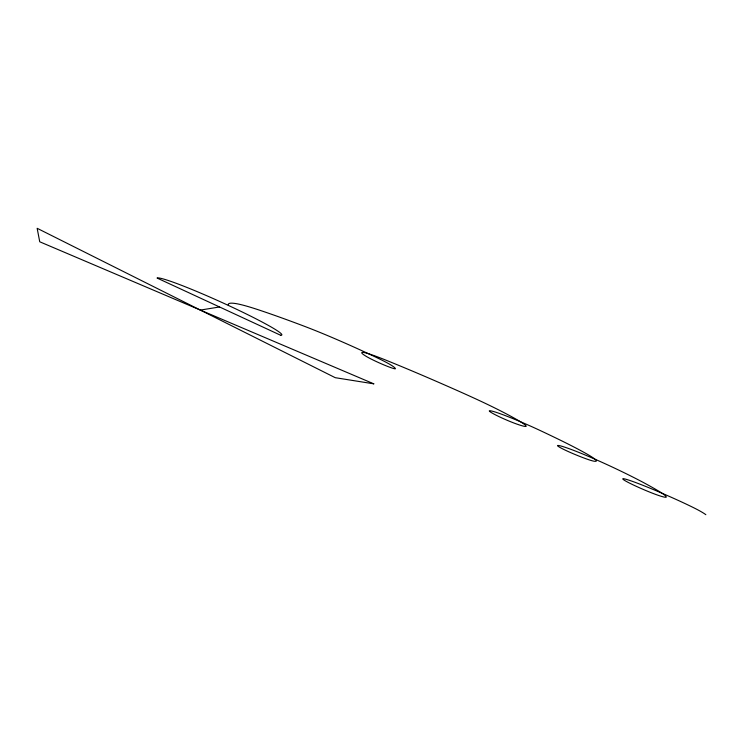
<?xml version="1.0" encoding="UTF-8"?>
<svg xmlns="http://www.w3.org/2000/svg" width="743" height="743" viewBox="0 0 743 743"><rect width="100%" height="100%" fill="white"/><g stroke="black" fill="none" stroke-linecap="round" stroke-linejoin="round"><path stroke-width="1.11" d="M200.359 310.082L219.538 306.97M228.547 305.503A170.704 12.9 23.8 0 1 235.039 303.46A138.254 10.523 24 0 1 259.483 310.156A232.949 16.894 23.7 0 1 303.339 325.88A81.061 6.492 24 0 1 335.047 338.762A96.646 7.644 24 0 1 377.611 358.033A28.847 2.396 23.9 0 1 393.261 366.54A47.097 3.901 24 0 1 395.397 368.677A11.609 0.966 23.8 0 1 393.883 368.593A16.244 1.347 23.9 0 1 385.636 365.621A18.027 1.495 23.9 0 1 374.63 360.754A18.881 1.57 23.9 0 1 365.965 356.213A34.68 2.907 23.8 0 1 361.757 352.869A39.565 3.316 23.8 0 1 363.624 352.451A29.525 2.48 23.8 0 1 369.113 353.909A43.438 3.622 23.8 0 1 386.666 360.448A170.11 12.891 23.7 0 1 429.816 378.521A224.516 16.309 23.7 0 1 456.871 390.363A118.49 9.343 23.6 0 1 475.427 398.74A77.848 6.325 23.6 0 1 499.983 410.573A86.773 7.012 23.6 0 1 519.06 420.909A58.038 4.737 23.5 0 1 525.868 425.646A27.89 2.285 23.4 0 1 524.493 426.352A26.637 2.173 23.4 0 1 516.608 424.002A17.786 1.449 23.4 0 1 498.172 416.21A20.321 1.653 23.3 0 1 491.727 412.811A19.337 1.57 23.3 0 1 489.934 410.73A28.615 2.322 23.3 0 1 499.51 413.47A39.082 3.148 23.3 0 1 511.026 417.845A42.741 3.436 23.3 0 1 524.484 423.445A48.016 3.845 23.3 0 1 539.121 430.03A137.371 10.346 23.4 0 1 562.117 441.054A100.082 7.709 23.4 0 1 587.081 454.112A64.028 4.987 23.3 0 1 596.174 460.428A48.759 3.799 23.2 0 1 594.131 461.217A23.237 1.792 23.1 0 1 587.035 459.137A24.463 1.895 23.1 0 1 573.568 453.871A17.2 1.319 23.1 0 1 562.367 448.726A16.792 1.291 23.1 0 1 557.547 445.568A27.677 2.118 23.1 0 1 564.541 447.1A31.605 2.415 23.1 0 1 576.568 451.503A38.209 2.907 23.1 0 1 592.273 458.022A68.17 5.071 23.1 0 1 615.009 468.331A101.447 7.402 23.2 0 1 638.088 479.718A122.623 8.86 23.2 0 1 649.178 485.662A154.451 11.043 23.3 0 1 659.134 491.402A80.857 5.879 23.1 0 1 666.276 496.891A32.627 2.359 22.9 0 1 661.354 496.343A19.792 1.421 22.9 0 1 646.419 490.761A25.262 1.82 22.9 0 1 622.903 479.151A23.014 1.662 22.9 0 1 625.671 479.179A29.776 2.136 22.9 0 1 638.553 483.628A46.4 3.288 22.9 0 1 660.081 492.395A67.975 4.746 22.9 0 1 677.114 499.9A61.158 4.291 22.9 0 1 691.399 506.605A40.178 2.842 22.9 0 1 699.99 511.035A57.527 4.059 22.9 0 1 705.85 514.704M373.785 383.834L335.251 377.685L37.15 228.296L39.732 241.781L373.785 383.834M280.678 335.279L157.024 278.021A68.597 4.83 24.4 0 1 227.822 305.169A68.597 4.83 24.4 0 1 280.678 335.279"/></g></svg>
